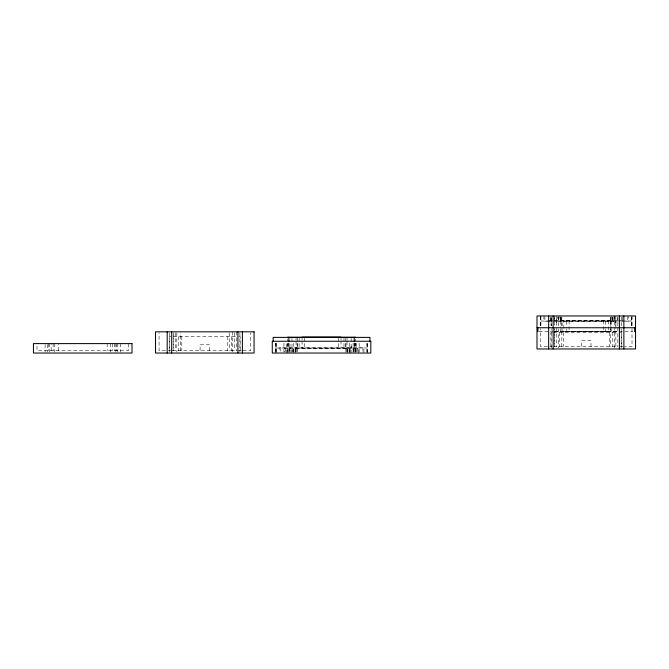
<?xml version="1.0" encoding="UTF-8"?>
<svg xmlns="http://www.w3.org/2000/svg" width="669" height="669" viewBox="0 0 669 669"><rect width="100%" height="100%" fill="white"/><g stroke="black" fill="none" stroke-linecap="round" stroke-linejoin="round"><path stroke-width="0.5" stroke-dasharray="3.35 2.51" d="M275.963 352.714L275.963 343.172M276.213 343.172L276.213 352.714M287.478 353.04L287.503 343.147M287.637 351.668L287.637 343.147M289.978 353.04L289.986 343.214M291.968 352.705L291.968 346.868M292.93 351.919L292.93 347.796M293.925 352.504L293.925 347.796M295.213 352.889L295.213 348.173L347.888 348.173L347.888 351.944M295.84 351.944L295.84 348.173M297.12 352.053L297.12 343.214M347.261 352.889L347.261 348.173M349.176 352.504L349.176 347.796M350.171 352.504L350.171 347.796M351.133 346.868L351.133 347.989L351.141 346.299M355.456 351.668L355.456 343.147M355.599 351.668L355.599 347.897M367.289 353.04L367.289 343.214M540.56 325.786L540.544 315.96M551.147 325.786L551.156 315.96L551.147 325.786L551.156 316.947M551.172 347.964L551.172 328.763M554.676 328.747L554.676 346.617L554.701 328.747M554.626 320.944L554.626 317.173M556.683 322.701L556.708 317.24M558.306 325.786L558.306 316.947M560.455 320.677L560.455 315.96M561.676 320.677L561.676 316.905M610.697 325.786L610.697 316.947M610.864 320.677L610.864 315.96M612.093 320.677L612.093 315.96M614.234 347.964L614.234 327.751M615.856 316.295L615.831 325.828M617.838 325.786L617.838 316.947M617.913 320.944L617.913 317.173M621.376 325.786L621.376 316.947M631.611 325.828L631.611 317.231M631.862 325.828L631.862 316.286M632.013 328.747L632.013 346.617L624.528 346.617M180.329 350.681L180.371 332.811M286.432 353.04L286.424 343.214M561.801 346.617L561.843 328.747M51.128 350.681L51.162 343.607M173.137 350.681L173.221 332.811L173.204 350.681M58.262 350.681L58.303 343.607M549.073 320.677L623.475 320.677M540.686 321.003L631.862 321.003M547.819 321.17L543.889 321.17L543.889 316.454M548.747 321.17L551.674 321.17M554.292 321.103L618.256 321.103M620.874 321.17L624.771 321.17M625.699 321.17L628.659 321.17L628.659 316.454M538.93 331.615L549.341 331.615M550.378 331.615L553.497 331.615M554.542 331.615L632.573 331.615M554.241 331.715L618.307 331.715M554.643 331.774L618.942 331.774M552.268 332.468L550.905 332.468L550.905 346.617M553.388 332.468L617.688 332.468M620.272 332.468L621.643 332.468L621.643 346.617M170.796 336.532L169.433 336.532L169.433 350.681M173.38 336.532L237.679 336.532M238.8 336.532L240.163 336.532L240.163 350.681M547.51 346.617L540.544 346.617L540.544 328.747M549.759 346.617L552.025 346.617M553.414 346.617L618.022 346.617M619.586 346.617L622.99 346.617M275.963 347.997L367.139 347.997M165.469 350.681L159.063 350.681L159.063 332.811M168.287 350.681L170.938 350.681M171.941 350.681L236.935 350.681M238.105 350.681L241.308 350.681M243.048 350.681L250.541 350.681L250.541 332.811M107.157 343.607L107.199 350.681M114.29 343.607L114.324 350.681M610.705 328.747L610.738 346.617M229.224 332.811L229.266 350.681M617.838 327.751L617.872 346.617M615.865 322.701L615.865 321.011L615.865 346.617M554.701 315.96L554.71 325.786M353.115 343.214L353.115 353.04M236.366 331.816L236.391 350.681M632.013 315.96L632.013 325.786M627.622 316.454L627.622 321.17M622.287 316.905L622.287 320.677M621.376 328.763L621.376 347.964M614.895 316.496L614.895 321.204L557.653 321.204L557.653 317.081M614.234 315.96L614.234 325.786M613.899 316.496L613.899 321.204M612.796 332.468L612.796 346.617M612.612 317.056L612.612 320.827L559.936 320.827L559.936 316.111M611.984 316.111L611.984 320.827M611.775 320.944L611.775 327.701M611.775 328.663L611.775 331.556M610.521 320.677L610.521 331.289L562.027 331.289L562.027 320.677M609.258 332.468L609.258 346.617M608.698 320.827L608.698 331.439L563.85 331.439L563.85 320.827M605.754 321.204L605.754 327.961M605.754 328.922L605.754 331.816M603.471 320.677L603.471 331.289M590.986 346.617L590.986 340.722L581.553 340.722L581.553 346.617M569.076 320.677L569.076 331.289M566.794 321.204L566.794 327.961M566.794 328.922L566.794 331.816M563.281 332.468L563.281 346.617M561.843 316.947L561.843 325.786M560.773 320.944L560.773 327.701M560.773 328.663L560.773 331.556M560.563 317.056L560.563 320.827M559.744 332.468L559.744 346.617M558.648 316.496L558.648 321.204M558.306 328.763L558.306 347.964M556.692 316.295L556.683 346.617M550.261 316.905L550.261 320.677M544.917 316.454L544.917 321.17M540.937 316.286L540.937 325.828M540.686 316.286L540.686 325.828M367.139 343.172L367.139 352.714M366.888 343.172L366.888 351.769M363.936 352.546L363.936 347.83L279.165 347.83L279.165 351.601M362.899 347.83L362.899 352.546M359.153 343.214L359.153 352.053M358.751 353.04L358.751 348.323L284.35 348.323L284.35 352.095M357.564 348.323L357.564 353.04M356.652 343.214L356.652 352.053M355.649 339.058L355.649 340.822M355.599 343.147L355.624 353.04M354.679 343.214L354.679 353.04M354.219 343.013L354.219 347.83M353.391 348.056L353.391 352.764M353.19 348.056L353.19 352.764M351.133 338.33L351.116 352.705M349.511 343.214L349.511 353.04M347.37 348.323L347.37 353.04M347.052 337.444L347.052 340.337M347.052 341.299L347.052 348.056M346.141 348.323L346.141 353.04M345.973 343.214L345.973 353.04M345.798 337.711L345.798 348.323M343.975 337.561L343.975 348.173M341.031 337.184L341.031 340.078M341.031 341.039L341.031 347.796M338.748 337.711L338.748 348.323M304.353 337.711L304.353 348.323M302.07 337.184L302.07 340.078M302.07 341.039L302.07 347.796M299.127 337.561L299.127 348.173M297.304 337.711L297.304 348.323M296.952 348.323L296.952 352.095M296.049 337.444L296.049 340.337M296.049 341.299L296.049 348.056M295.731 348.323L295.731 353.04M293.591 343.214L293.591 353.04M291.968 338.33L291.985 351.76M289.911 348.056L289.911 351.827M289.71 348.056L289.71 351.827M288.883 343.013L288.883 347.83M288.423 343.214L288.423 353.04M287.453 339.058L287.453 340.822M285.538 348.323L285.538 352.095M283.94 343.214L283.94 352.053M280.202 347.83L280.202 352.546M239.903 332.828L239.903 352.028M234.384 332.811L234.384 350.681M232.762 331.816L232.762 352.028M231.323 336.532L231.323 350.681M227.786 336.532L227.786 350.681M209.514 350.681L209.514 344.786L200.081 344.786L200.081 350.681M181.809 336.532L181.809 350.681M178.272 336.532L178.272 350.681M176.833 332.828L176.833 352.028M175.203 332.811L175.203 350.681M169.692 332.828L169.692 352.028M128.456 343.607L128.456 350.681L36.987 350.681L36.987 343.607M120.336 343.607L120.336 352.095M117.828 343.607L117.828 352.095M116.799 343.607L116.799 350.681M115.854 343.607L115.854 352.095M112.317 343.607L112.317 350.681M110.694 343.607L110.694 352.095M54.766 343.607L54.766 352.095M53.135 343.607L53.135 350.681M49.598 343.607L49.598 352.095M48.661 343.607L48.661 350.681M47.624 344.552L47.624 352.095M45.124 344.552L45.124 352.095M275.829 343.214L275.82 353.04L275.837 343.214"/><path stroke-width="1" d="M536.998 327.751L536.998 348.967L635.55 348.967L635.55 315.96L537.006 315.96L536.998 327.751L548.321 327.751M548.664 348.967L548.664 315.96M553.146 348.967L553.146 315.96M619.402 348.967L619.402 315.96M623.876 348.967L623.876 315.96M548.672 327.751L623.868 327.751M624.219 327.751L635.55 327.751M302.07 337.184L341.031 337.184M287.453 337.285L355.649 337.285M634.655 327.751L634.655 331.615M537.893 327.751L537.893 331.615M369.932 341.249L369.932 337.385L273.169 337.385L273.169 341.249M354.219 337.226L354.219 341.081M288.883 337.226L288.883 341.081M242.404 331.816L242.404 353.04M237.921 331.816L237.921 353.04M171.674 331.816L171.674 353.04M167.191 331.816L167.191 353.04M254.069 331.816L155.526 331.816L155.526 353.04L254.069 353.04L254.069 331.816M370.827 341.249L272.283 341.249L272.275 353.04L370.827 353.04L370.827 341.249M131.994 343.607L33.45 343.607L33.45 353.04L131.994 353.04L132.002 343.607"/></g></svg>
